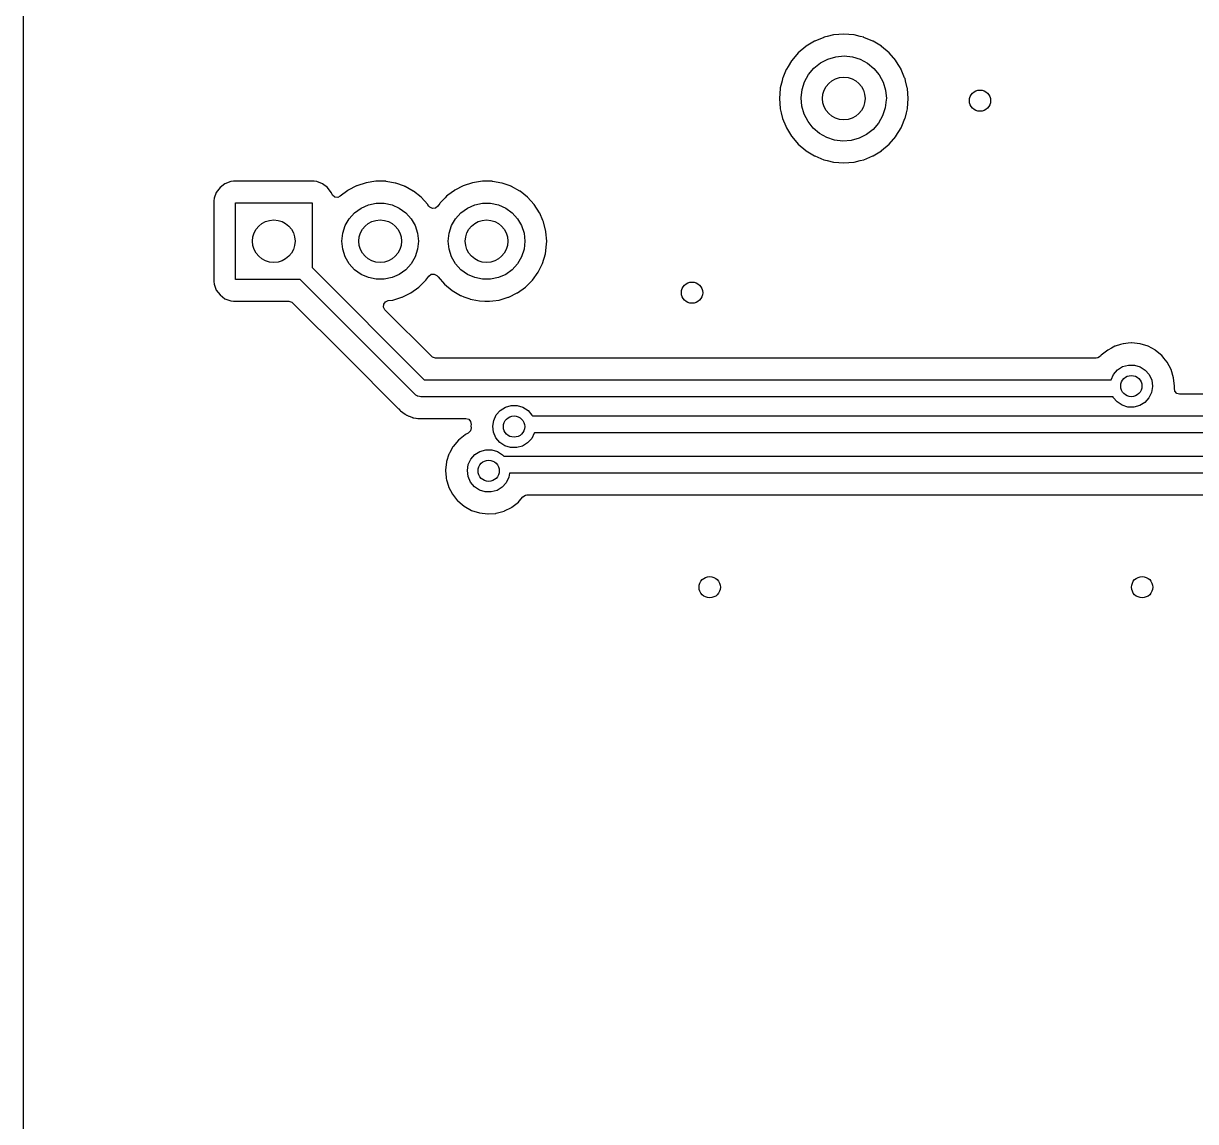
# Model space of a CAD drawing. Extents: x 63 to 234, y -148 to -41.
# Drawn here: x 62.62 to 90.15, y -121.77 to -95.98 of the extents above; entities that cross this region are included whole.
import ezdxf

# ---------------------------------------------------------------- set-up
doc = ezdxf.new("R2010")
doc.units = 0
doc.layers.add('BLACK', color=7, linetype='CONTINUOUS')

msp = doc.modelspace()

# ---------------------------------------------------------------- linework, layer by layer
at = {"layer": 'BLACK', "linetype": 'CONTINUOUS'}
for p, q in [((62.6155, -147.447), (62.6155, -40.7665)), ((81.4174, -96.302), (81.2072, -96.3891)), ((81.422, -96.3001), (81.4174, -96.302)), ((81.4174, -96.302), (81.4174, -96.302)), ((81.5022, -96.2808), (81.422, -96.3001)), ((81.6481, -96.2458), (81.5022, -96.2808)), ((81.6529, -96.2447), (81.6481, -96.2458)), ((81.6481, -96.2458), (81.6481, -96.2458)), ((81.8896, -96.226), (81.6529, -96.2447)), ((82.1263, -96.2447), (81.8896, -96.226)), ((82.1311, -96.2458), (82.1263, -96.2447)), ((82.277, -96.2808), (82.1311, -96.2458)), ((82.1311, -96.2458), (82.1311, -96.2458)), ((82.3572, -96.3001), (82.277, -96.2808)), ((82.3618, -96.302), (82.3572, -96.3001)), ((82.572, -96.3891), (82.3618, -96.302)), ((82.3618, -96.302), (82.3618, -96.302)), ((81.0002, -96.515), (80.8196, -96.6692)), ((81.0044, -96.5124), (81.0002, -96.515)), ((81.1984, -96.3935), (81.0044, -96.5124)), ((81.0044, -96.5124), (81.0044, -96.5124)), ((81.2026, -96.391), (81.1984, -96.3935)), ((81.2072, -96.3891), (81.2026, -96.391)), ((81.2072, -96.3891), (81.2072, -96.3891)), ((82.5766, -96.391), (82.572, -96.3891)), ((82.572, -96.3891), (82.572, -96.3891)), ((82.5808, -96.3935), (82.5766, -96.391)), ((82.7748, -96.5124), (82.5808, -96.3935)), ((82.779, -96.515), (82.7748, -96.5124)), ((82.7748, -96.5124), (82.7748, -96.5124)), ((82.9596, -96.6692), (82.779, -96.515)), ((80.6628, -96.854), (80.5811, -96.9874)), ((80.6654, -96.8498), (80.6628, -96.854)), ((80.6628, -96.854), (80.6628, -96.854)), ((80.8196, -96.6692), (80.6654, -96.8498)), ((81.1899, -97.0247), (81.342, -96.9024)), ((81.342, -96.9024), (81.515, -96.812)), ((81.515, -96.812), (81.7022, -96.7569)), ((81.7022, -96.7569), (81.8966, -96.7392)), ((81.8966, -96.7392), (82.0907, -96.7596)), ((82.0907, -96.7596), (82.2771, -96.8173)), ((82.2771, -96.8173), (82.4488, -96.9102)), ((82.4488, -96.9102), (82.5992, -97.0346)), ((83.1138, -96.8498), (82.9596, -96.6692)), ((83.1164, -96.854), (83.1138, -96.8498)), ((83.1981, -96.9874), (83.1164, -96.854)), ((83.1164, -96.854), (83.1164, -96.854)), ((80.5395, -97.0568), (80.4592, -97.2505)), ((80.5414, -97.0522), (80.5395, -97.0568)), ((80.5395, -97.0568), (80.5395, -97.0568)), ((80.5811, -96.9874), (80.5414, -97.0522)), ((80.9705, -97.3453), (81.0645, -97.1742)), ((81.0645, -97.1742), (81.1899, -97.0247)), ((82.5992, -97.0346), (82.7225, -97.1858)), ((82.7225, -97.1858), (82.8141, -97.3581)), ((83.2378, -97.0522), (83.1981, -96.9874)), ((83.2397, -97.0568), (83.2378, -97.0522)), ((83.32, -97.2505), (83.2397, -97.0568)), ((83.2397, -97.0568), (83.2397, -97.0568)), ((80.3984, -97.4886), (80.3951, -97.5025)), ((80.4389, -97.32), (80.3984, -97.4886)), ((80.4505, -97.2716), (80.4389, -97.32)), ((80.4592, -97.2505), (80.4505, -97.2716)), ((80.9115, -97.5313), (80.9705, -97.3453)), ((82.8141, -97.3581), (82.8706, -97.545)), ((83.3287, -97.2716), (83.32, -97.2505)), ((83.3403, -97.32), (83.3287, -97.2716)), ((83.3808, -97.4886), (83.3403, -97.32)), ((83.3841, -97.5025), (83.3808, -97.4886)), ((80.3951, -97.5025), (80.3764, -97.7392)), ((80.3764, -97.7392), (80.3951, -97.9759)), ((80.8897, -97.7252), (80.9115, -97.5313)), ((80.906, -97.9197), (80.8897, -97.7252)), ((82.8706, -97.545), (82.8896, -97.7392)), ((82.8896, -97.7392), (82.8892, -97.7671)), ((83.4028, -97.7392), (83.3841, -97.5025)), ((83.3841, -97.9759), (83.4028, -97.7392)), ((80.3951, -97.9759), (80.3962, -97.9807)), ((80.3962, -97.9807), (80.3962, -97.9807)), ((80.3962, -97.9807), (80.4182, -98.0723)), ((80.9598, -98.1073), (80.906, -97.9197)), ((82.8647, -97.9607), (82.8031, -98.1459)), ((82.8892, -97.7671), (82.8647, -97.9607)), ((83.361, -98.0723), (83.383, -97.9807)), ((83.383, -97.9807), (83.3841, -97.9759)), ((83.383, -97.9807), (83.383, -97.9807)), ((80.4182, -98.0723), (80.4505, -98.2068)), ((80.4505, -98.2068), (80.4524, -98.2114)), ((80.4524, -98.2114), (80.4524, -98.2114)), ((80.4524, -98.2114), (80.527, -98.3915)), ((81.049, -98.2809), (80.9598, -98.1073)), ((81.1703, -98.4339), (81.049, -98.2809)), ((82.8031, -98.1459), (82.7067, -98.3156)), ((83.2522, -98.3915), (83.3268, -98.2114)), ((83.3268, -98.2114), (83.3287, -98.2068)), ((83.3268, -98.2114), (83.3268, -98.2114)), ((83.3287, -98.2068), (83.361, -98.0723)), ((80.527, -98.3915), (80.5414, -98.4262)), ((80.5414, -98.4262), (80.5439, -98.4304)), ((80.5439, -98.4304), (80.6628, -98.6244)), ((81.3189, -98.5603), (81.1703, -98.4339)), ((81.4893, -98.6556), (81.3189, -98.5603)), ((82.4254, -98.5835), (82.2512, -98.6715)), ((82.5792, -98.4634), (82.4254, -98.5835)), ((82.7067, -98.3156), (82.5792, -98.4634)), ((83.1164, -98.6244), (83.2353, -98.4304)), ((83.2353, -98.4304), (83.2378, -98.4262)), ((83.2378, -98.4262), (83.2522, -98.3915)), ((80.6628, -98.6244), (80.6628, -98.6244)), ((80.6628, -98.6244), (80.6654, -98.6286)), ((80.6654, -98.6286), (80.8196, -98.8092)), ((80.8196, -98.8092), (81.0002, -98.9634)), ((81.6749, -98.7159), (81.4893, -98.6556)), ((81.8687, -98.739), (81.6749, -98.7159)), ((82.0632, -98.724), (81.8687, -98.739)), ((82.2512, -98.6715), (82.0632, -98.724)), ((82.779, -98.9634), (82.9596, -98.8092)), ((82.9596, -98.8092), (83.1138, -98.6286)), ((83.1138, -98.6286), (83.1164, -98.6244)), ((83.1164, -98.6244), (83.1164, -98.6244)), ((81.0002, -98.9634), (81.0044, -98.966)), ((81.0044, -98.966), (81.0044, -98.966)), ((81.0044, -98.966), (81.1984, -99.0849)), ((81.1984, -99.0849), (81.2026, -99.0874)), ((81.2026, -99.0874), (81.2072, -99.0893)), ((81.2072, -99.0893), (81.2072, -99.0893)), ((81.2072, -99.0893), (81.4174, -99.1764)), ((82.3618, -99.1764), (82.572, -99.0893)), ((82.572, -99.0893), (82.5766, -99.0874)), ((82.572, -99.0893), (82.572, -99.0893)), ((82.5766, -99.0874), (82.5808, -99.0849)), ((82.5808, -99.0849), (82.7748, -98.966)), ((82.7748, -98.966), (82.779, -98.9634)), ((82.7748, -98.966), (82.7748, -98.966)), ((81.4174, -99.1764), (81.422, -99.1783)), ((81.422, -99.1783), (81.5022, -99.1976)), ((81.5022, -99.1976), (81.6481, -99.2326)), ((81.6481, -99.2326), (81.6481, -99.2326)), ((81.6481, -99.2326), (81.6529, -99.2337)), ((81.6529, -99.2337), (81.8896, -99.2524)), ((81.8896, -99.2524), (82.1263, -99.2337)), ((82.1263, -99.2337), (82.1311, -99.2326)), ((82.1311, -99.2326), (82.277, -99.1976)), ((82.1311, -99.2326), (82.1311, -99.2326)), ((82.277, -99.1976), (82.3572, -99.1783)), ((82.3572, -99.1783), (82.3618, -99.1764)), ((67.4867, -99.6903), (67.3503, -99.7414)), ((67.5489, -99.6835), (67.4867, -99.6903)), ((69.4451, -99.6835), (67.5489, -99.6835)), ((69.5073, -99.6903), (69.4451, -99.6835)), ((69.6437, -99.7414), (69.5073, -99.6903)), ((70.8984, -99.6821), (70.6695, -99.7171)), ((70.9036, -99.6822), (70.8984, -99.6821)), ((71.0526, -99.684), (70.9036, -99.6822)), ((70.9036, -99.6822), (70.9036, -99.6822)), ((71.13, -99.6849), (71.0526, -99.684)), ((71.1351, -99.6859), (71.13, -99.6849)), ((71.3529, -99.7247), (71.1351, -99.6859)), ((71.1351, -99.6859), (71.1351, -99.6859)), ((73.3984, -99.6821), (73.1695, -99.7171)), ((73.4036, -99.6822), (73.3984, -99.6821)), ((73.5526, -99.684), (73.4036, -99.6822)), ((73.4036, -99.6822), (73.4036, -99.6822)), ((73.63, -99.6849), (73.5526, -99.684)), ((73.6351, -99.6859), (73.63, -99.6849)), ((73.8529, -99.7247), (73.6351, -99.6859)), ((73.6351, -99.6859), (73.6351, -99.6859)), ((67.1464, -99.9453), (67.0953, -100.082)), ((67.2337, -99.8287), (67.1464, -99.9453)), ((67.3503, -99.7414), (67.2337, -99.8287)), ((69.7603, -99.8287), (69.6437, -99.7414)), ((69.8476, -99.9453), (69.7603, -99.8287)), ((69.8508, -99.9537), (69.8476, -99.9453)), ((69.8613, -99.9819), (69.8508, -99.9537)), ((69.8508, -99.9537), (69.8508, -99.9537)), ((70.2397, -99.8992), (70.0587, -100.035)), ((70.2439, -99.8961), (70.2397, -99.8992)), ((70.2397, -99.8992), (70.2397, -99.8992)), ((70.2485, -99.8937), (70.2439, -99.8961)), ((70.4447, -99.7915), (70.2485, -99.8937)), ((70.4493, -99.7891), (70.4447, -99.7915)), ((70.4447, -99.7915), (70.4447, -99.7915)), ((70.6695, -99.7171), (70.4493, -99.7891)), ((71.358, -99.7256), (71.3529, -99.7247)), ((71.3529, -99.7247), (71.3529, -99.7247)), ((71.3629, -99.7273), (71.358, -99.7256)), ((71.5715, -99.8011), (71.3629, -99.7273)), ((71.3629, -99.7273), (71.3629, -99.7273)), ((71.5715, -99.8012), (71.5715, -99.8011)), ((71.5764, -99.8029), (71.5715, -99.8012)), ((71.5809, -99.8054), (71.5764, -99.8029)), ((71.7746, -99.9123), (71.5809, -99.8054)), ((71.5809, -99.8054), (71.5809, -99.8054)), ((71.7791, -99.9148), (71.7746, -99.9123)), ((71.7746, -99.9123), (71.7746, -99.9123)), ((71.7832, -99.918), (71.7791, -99.9148)), ((71.9568, -100.055), (71.7832, -99.918)), ((71.7832, -99.918), (71.7832, -99.918)), ((72.7397, -99.8992), (72.5901, -100.011)), ((72.7439, -99.8961), (72.7397, -99.8992)), ((72.7397, -99.8992), (72.7397, -99.8992)), ((72.7485, -99.8937), (72.7439, -99.8961)), ((72.9447, -99.7915), (72.7485, -99.8937)), ((72.9493, -99.7891), (72.9447, -99.7915)), ((72.9447, -99.7915), (72.9447, -99.7915)), ((73.1695, -99.7171), (72.9493, -99.7891)), ((73.858, -99.7256), (73.8529, -99.7247)), ((73.8529, -99.7247), (73.8529, -99.7247)), ((73.8629, -99.7273), (73.858, -99.7256)), ((74.0715, -99.8011), (73.8629, -99.7273)), ((73.8629, -99.7273), (73.8629, -99.7273)), ((74.0715, -99.8012), (74.0715, -99.8011)), ((74.0764, -99.8029), (74.0715, -99.8012)), ((74.0809, -99.8054), (74.0764, -99.8029)), ((74.2746, -99.9123), (74.0809, -99.8054)), ((74.0809, -99.8054), (74.0809, -99.8054)), ((74.2791, -99.9148), (74.2746, -99.9123)), ((74.2746, -99.9123), (74.2746, -99.9123)), ((74.2832, -99.918), (74.2791, -99.9148)), ((74.4568, -100.055), (74.2832, -99.918)), ((74.2832, -99.918), (74.2832, -99.918)), ((67.0953, -100.082), (67.0885, -100.144)), ((67.0885, -100.144), (67.0885, -102.04)), ((67.597, -101.992), (67.597, -100.192)), ((67.597, -100.192), (69.397, -100.192)), ((69.397, -100.192), (69.397, -101.709)), ((69.8741, -100.007), (69.8613, -99.9819)), ((69.9283, -100.053), (69.8741, -100.007)), ((69.9987, -100.062), (69.9283, -100.053)), ((70.058, -100.034), (69.9987, -100.062)), ((70.0587, -100.035), (70.058, -100.034)), ((70.547, -100.313), (70.7189, -100.236)), ((70.7189, -100.236), (70.9029, -100.197)), ((70.9029, -100.197), (71.0911, -100.197)), ((71.0911, -100.197), (71.2751, -100.236)), ((71.2751, -100.236), (71.447, -100.313)), ((71.9609, -100.058), (71.9568, -100.055)), ((71.9568, -100.055), (71.9568, -100.055)), ((72.1168, -100.23), (71.9609, -100.058)), ((72.1196, -100.234), (72.1168, -100.23)), ((72.142, -100.269), (72.1196, -100.234)), ((72.1196, -100.234), (72.1196, -100.234)), ((72.3986, -100.203), (72.3518, -100.271)), ((72.41, -100.191), (72.3986, -100.203)), ((72.5212, -100.074), (72.41, -100.191)), ((72.5587, -100.035), (72.5212, -100.074)), ((72.5901, -100.011), (72.5587, -100.035)), ((73.047, -100.313), (73.2189, -100.236)), ((73.2189, -100.236), (73.4029, -100.197)), ((73.4029, -100.197), (73.5911, -100.197)), ((73.5911, -100.197), (73.7751, -100.236)), ((73.7751, -100.236), (73.947, -100.313)), ((74.4609, -100.058), (74.4568, -100.055)), ((74.4568, -100.055), (74.4568, -100.055)), ((74.6168, -100.23), (74.4609, -100.058)), ((74.7426, -100.424), (74.6168, -100.23)), ((70.2689, -100.563), (70.3948, -100.423)), ((70.3948, -100.423), (70.547, -100.313)), ((71.447, -100.313), (71.5992, -100.423)), ((71.5992, -100.423), (71.7251, -100.563)), ((72.1627, -100.293), (72.142, -100.269)), ((72.2264, -100.324), (72.1627, -100.293)), ((72.2969, -100.316), (72.2264, -100.324)), ((72.3518, -100.271), (72.2969, -100.316)), ((72.7689, -100.563), (72.8948, -100.423)), ((72.8948, -100.423), (73.047, -100.313)), ((73.947, -100.313), (74.0992, -100.423)), ((74.0992, -100.423), (74.2251, -100.563)), ((74.7446, -100.429), (74.7426, -100.424)), ((74.8208, -100.604), (74.7446, -100.429)), ((74.7446, -100.429), (74.7446, -100.429)), ((70.1167, -100.905), (70.1748, -100.726)), ((70.1748, -100.726), (70.2689, -100.563)), ((71.7251, -100.563), (71.8192, -100.726)), ((71.8192, -100.726), (71.8773, -100.905)), ((72.6167, -100.905), (72.6748, -100.726)), ((72.6748, -100.726), (72.7689, -100.563)), ((74.2251, -100.563), (74.3192, -100.726)), ((74.3192, -100.726), (74.3773, -100.905)), ((74.8349, -100.637), (74.8208, -100.604)), ((74.8913, -100.861), (74.8349, -100.637)), ((70.097, -101.092), (70.1167, -100.905)), ((71.8773, -100.905), (71.897, -101.092)), ((72.597, -101.092), (72.6167, -100.905)), ((74.3773, -100.905), (74.397, -101.092)), ((74.8918, -100.866), (74.8913, -100.861)), ((74.8921, -100.87), (74.8918, -100.866)), ((74.8918, -100.866), (74.8918, -100.866)), ((74.9103, -101.092), (74.8921, -100.87)), ((70.1167, -101.279), (70.097, -101.092)), ((70.1748, -101.458), (70.1167, -101.279)), ((71.8773, -101.279), (71.8192, -101.458)), ((71.897, -101.092), (71.8773, -101.279)), ((72.6167, -101.279), (72.597, -101.092)), ((72.6748, -101.458), (72.6167, -101.279)), ((74.3773, -101.279), (74.3192, -101.458)), ((74.397, -101.092), (74.3773, -101.279)), ((74.8784, -101.391), (74.9086, -101.161)), ((74.9086, -101.161), (74.9103, -101.092)), ((70.2689, -101.621), (70.1748, -101.458)), ((71.8192, -101.458), (71.7251, -101.621)), ((72.7689, -101.621), (72.6748, -101.458)), ((74.3192, -101.458), (74.2251, -101.621)), ((74.726, -101.784), (74.8088, -101.617)), ((74.8088, -101.617), (74.8111, -101.612)), ((74.8088, -101.617), (74.8088, -101.617)), ((74.8111, -101.612), (74.8784, -101.391)), ((69.397, -101.709), (72.0342, -104.346)), ((70.3948, -101.761), (70.2689, -101.621)), ((70.547, -101.871), (70.3948, -101.761)), ((70.7189, -101.948), (70.547, -101.871)), ((71.447, -101.871), (71.2751, -101.948)), ((71.5992, -101.761), (71.447, -101.871)), ((71.7251, -101.621), (71.5992, -101.761)), ((72.1424, -101.912), (72.1984, -101.868)), ((72.1984, -101.868), (72.2691, -101.862)), ((72.2691, -101.862), (72.332, -101.895)), ((72.332, -101.895), (72.3521, -101.92)), ((72.8948, -101.761), (72.7689, -101.621)), ((73.047, -101.871), (72.8948, -101.761)), ((73.2189, -101.948), (73.047, -101.871)), ((73.947, -101.871), (73.7751, -101.948)), ((74.0992, -101.761), (73.947, -101.871)), ((74.2251, -101.621), (74.0992, -101.761)), ((74.5733, -102.008), (74.7085, -101.82)), ((74.7085, -101.82), (74.726, -101.784)), ((67.0885, -102.04), (67.0953, -102.102)), ((67.0953, -102.102), (67.1464, -102.239)), ((69.1142, -101.992), (67.597, -101.992)), ((71.81, -104.688), (69.1142, -101.992)), ((70.9029, -101.987), (70.7189, -101.948)), ((71.0911, -101.987), (70.9029, -101.987)), ((71.2751, -101.948), (71.0911, -101.987)), ((71.9092, -102.171), (72.0733, -102.008)), ((72.0733, -102.008), (72.1424, -101.912)), ((72.3521, -101.92), (72.3538, -101.922)), ((72.3538, -101.922), (72.3538, -101.922)), ((72.3538, -101.922), (72.3565, -101.927)), ((72.3565, -101.927), (72.5081, -102.102)), ((72.5081, -102.102), (72.6863, -102.25)), ((73.4029, -101.987), (73.2189, -101.948)), ((73.5911, -101.987), (73.4029, -101.987)), ((73.7751, -101.948), (73.5911, -101.987)), ((74.4092, -102.171), (74.5733, -102.008)), ((67.1464, -102.239), (67.2337, -102.355)), ((67.2337, -102.355), (67.3503, -102.443)), ((67.3503, -102.443), (67.4867, -102.494)), ((71.2958, -102.473), (71.5077, -102.409)), ((71.5077, -102.409), (71.5127, -102.408)), ((71.5127, -102.408), (71.5173, -102.406)), ((71.5173, -102.406), (71.716, -102.308)), ((71.716, -102.308), (71.7161, -102.308)), ((71.7161, -102.308), (71.7207, -102.306)), ((71.7207, -102.306), (71.9092, -102.171)), ((72.6863, -102.25), (72.8863, -102.367)), ((72.8863, -102.367), (72.8911, -102.368)), ((72.8911, -102.368), (72.8911, -102.368)), ((72.8911, -102.368), (72.9657, -102.397)), ((72.9657, -102.397), (73.1027, -102.449)), ((73.7958, -102.473), (74.0077, -102.409)), ((74.0077, -102.409), (74.0127, -102.408)), ((74.0127, -102.408), (74.0173, -102.406)), ((74.0173, -102.406), (74.216, -102.308)), ((74.216, -102.308), (74.2161, -102.308)), ((74.2161, -102.308), (74.2207, -102.306)), ((74.2207, -102.306), (74.4092, -102.171)), ((67.4867, -102.494), (67.5489, -102.501)), ((67.5489, -102.501), (68.8513, -102.501)), ((68.8513, -102.501), (68.9195, -102.521)), ((68.9195, -102.521), (68.9404, -102.537)), ((68.9404, -102.537), (70.1893, -103.786)), ((71.0753, -102.64), (71.0804, -102.569)), ((71.1094, -102.702), (71.0753, -102.64)), ((71.0804, -102.569), (71.123, -102.512)), ((72.208, -103.801), (71.1094, -102.702)), ((71.123, -102.512), (71.1825, -102.488)), ((71.1825, -102.488), (71.2908, -102.474)), ((71.2908, -102.474), (71.2958, -102.473)), ((71.2958, -102.473), (71.2958, -102.473)), ((73.1027, -102.449), (73.1078, -102.45)), ((73.1078, -102.45), (73.1078, -102.45)), ((73.1078, -102.45), (73.1571, -102.46)), ((73.1571, -102.46), (73.3297, -102.495)), ((73.3297, -102.495), (73.4591, -102.5)), ((73.4591, -102.5), (73.5559, -102.504)), ((73.5559, -102.504), (73.556, -102.504)), ((73.556, -102.504), (73.5611, -102.504)), ((73.5611, -102.504), (73.5662, -102.503)), ((73.5662, -102.503), (73.6402, -102.494)), ((73.5662, -102.503), (73.5662, -102.503)), ((73.6402, -102.494), (73.7908, -102.474)), ((73.7908, -102.474), (73.7958, -102.473)), ((73.7958, -102.473), (73.7958, -102.473)), ((88.3905, -103.519), (88.2664, -103.556)), ((88.4502, -103.502), (88.3905, -103.519)), ((88.4561, -103.5), (88.4502, -103.502)), ((88.4502, -103.502), (88.4502, -103.502)), ((88.4622, -103.5), (88.4561, -103.5)), ((88.4623, -103.5), (88.4622, -103.5)), ((88.5706, -103.49), (88.4623, -103.5)), ((88.6531, -103.482), (88.5706, -103.49)), ((88.6592, -103.483), (88.6531, -103.482)), ((88.8436, -103.502), (88.6592, -103.483)), ((88.6592, -103.483), (88.6592, -103.483)), ((88.8498, -103.503), (88.8436, -103.502)), ((88.8436, -103.502), (88.8436, -103.502)), ((89.0387, -103.561), (88.8498, -103.503)), ((70.1893, -103.786), (71.43, -105.027)), ((72.2289, -103.818), (72.208, -103.801)), ((72.2971, -103.838), (72.2289, -103.818)), ((87.9191, -103.793), (87.86, -103.832)), ((87.933, -103.776), (87.9191, -103.793)), ((87.937, -103.772), (87.933, -103.776)), ((87.933, -103.776), (87.933, -103.776)), ((88.0911, -103.648), (87.937, -103.772)), ((88.1811, -103.601), (88.0911, -103.648)), ((88.2609, -103.559), (88.1811, -103.601)), ((88.2664, -103.556), (88.2609, -103.559)), ((88.2609, -103.559), (88.2609, -103.559)), ((89.2127, -103.655), (89.0387, -103.561)), ((89.2174, -103.659), (89.2127, -103.655)), ((89.3587, -103.776), (89.2174, -103.659)), ((89.2174, -103.659), (89.2174, -103.659)), ((89.3651, -103.782), (89.3587, -103.776)), ((89.369, -103.786), (89.3651, -103.782)), ((89.4095, -103.836), (89.369, -103.786)), ((89.369, -103.786), (89.369, -103.786)), ((87.8226, -103.838), (72.2971, -103.838)), ((87.86, -103.832), (87.8226, -103.838)), ((88.3219, -104.115), (88.4418, -104.039)), ((88.4418, -104.039), (88.5781, -104)), ((88.5781, -104), (88.7199, -104.001)), ((88.7199, -104.001), (88.8557, -104.042)), ((88.8557, -104.042), (88.9747, -104.119)), ((89.4901, -103.935), (89.4095, -103.836)), ((89.5829, -104.109), (89.4901, -103.935)), ((72.0342, -104.346), (88.1693, -104.346)), ((88.1693, -104.346), (88.2281, -104.221)), ((88.2281, -104.221), (88.3219, -104.115)), ((88.9747, -104.119), (89.0672, -104.226)), ((89.0672, -104.226), (89.1259, -104.355)), ((89.1259, -104.355), (89.146, -104.496)), ((89.6401, -104.299), (89.5829, -104.109)), ((89.6594, -104.496), (89.6401, -104.299)), ((89.1223, -104.648), (89.0605, -104.775)), ((89.1459, -104.508), (89.1223, -104.648)), ((89.146, -104.496), (89.1459, -104.508)), ((89.6563, -104.545), (89.6585, -104.527)), ((89.6667, -104.613), (89.6563, -104.545)), ((89.6585, -104.527), (89.659, -104.524)), ((89.659, -104.524), (89.6594, -104.496)), ((89.7132, -104.667), (89.6667, -104.613)), ((71.8383, -104.706), (71.81, -104.688)), ((71.8644, -104.726), (71.8383, -104.706)), ((71.8756, -104.729), (71.8644, -104.726)), ((71.8853, -104.735), (71.8756, -104.729)), ((71.9185, -104.739), (71.8853, -104.735)), ((71.9511, -104.746), (71.9185, -104.739)), ((88.2156, -104.746), (71.9511, -104.746)), ((88.2215, -104.76), (88.2156, -104.746)), ((88.3127, -104.868), (88.2215, -104.76)), ((88.4307, -104.947), (88.3127, -104.868)), ((88.9654, -104.88), (88.8446, -104.954)), ((89.0605, -104.775), (88.9654, -104.88)), ((89.7813, -104.687), (89.7132, -104.667)), ((115.836, -104.687), (89.7813, -104.687)), ((71.43, -105.027), (71.4358, -105.033)), ((71.4358, -105.033), (71.4597, -105.061)), ((71.4597, -105.061), (71.4738, -105.077)), ((71.4738, -105.077), (71.5261, -105.114)), ((71.5261, -105.114), (71.5314, -105.117)), ((71.5314, -105.117), (71.5817, -105.157)), ((71.5817, -105.157), (71.5886, -105.16)), ((71.5886, -105.16), (71.5909, -105.161)), ((71.5909, -105.161), (71.6056, -105.17)), ((71.6056, -105.17), (71.6079, -105.171)), ((71.6079, -105.171), (71.6141, -105.175)), ((71.6141, -105.175), (71.6212, -105.178)), ((71.6212, -105.178), (71.6212, -105.178)), ((71.6212, -105.178), (71.6737, -105.199)), ((71.6737, -105.199), (71.6797, -105.201)), ((73.6644, -105.3), (73.7247, -105.171)), ((73.7247, -105.171), (73.8185, -105.065)), ((73.8185, -105.065), (73.9384, -104.989)), ((73.9384, -104.989), (74.0747, -104.951)), ((74.0747, -104.951), (74.2165, -104.951)), ((74.2165, -104.951), (74.3523, -104.992)), ((74.3523, -104.992), (74.4713, -105.069)), ((74.4713, -105.069), (74.5638, -105.177)), ((74.5638, -105.177), (74.5723, -105.195)), ((74.5723, -105.195), (116.099, -105.195)), ((88.5661, -104.989), (88.4307, -104.947)), ((88.7078, -104.992), (88.5661, -104.989)), ((88.8446, -104.954), (88.7078, -104.992)), ((71.6797, -105.201), (71.738, -105.227)), ((71.738, -105.227), (71.7454, -105.229)), ((71.7454, -105.229), (71.748, -105.23)), ((71.748, -105.23), (71.7642, -105.234)), ((71.7642, -105.234), (71.7668, -105.235)), ((71.7668, -105.235), (71.7739, -105.238)), ((71.7739, -105.238), (71.7814, -105.239)), ((71.7814, -105.239), (71.8373, -105.246)), ((71.8373, -105.246), (71.8438, -105.247)), ((71.8438, -105.247), (71.8822, -105.254)), ((71.8822, -105.254), (71.9066, -105.259)), ((71.9066, -105.259), (71.9142, -105.258)), ((71.9142, -105.258), (71.9688, -105.255)), ((71.9142, -105.258), (71.9142, -105.258)), ((71.9688, -105.255), (71.976, -105.255)), ((71.976, -105.255), (73.0082, -105.255)), ((73.0082, -105.255), (73.0764, -105.275)), ((73.0764, -105.275), (73.1228, -105.329)), ((73.1228, -105.329), (73.1334, -105.395)), ((73.13, -105.426), (73.1293, -105.432)), ((73.1293, -105.432), (73.1298, -105.438)), ((73.1298, -105.438), (73.1331, -105.477)), ((73.1334, -105.395), (73.13, -105.426)), ((73.6426, -105.44), (73.6644, -105.3)), ((73.661, -105.58), (73.6426, -105.44)), ((72.9909, -105.638), (72.8368, -105.762)), ((73.0206, -105.623), (72.9909, -105.638)), ((73.0659, -105.599), (73.0206, -105.623)), ((73.1189, -105.547), (73.0659, -105.599)), ((73.1331, -105.477), (73.1189, -105.547)), ((73.7181, -105.71), (73.661, -105.58)), ((73.8093, -105.819), (73.7181, -105.71)), ((74.5571, -105.725), (74.462, -105.831)), ((74.6189, -105.598), (74.5571, -105.725)), ((74.6194, -105.595), (74.6189, -105.598)), ((116.182, -105.595), (74.6194, -105.595)), ((72.7067, -105.919), (72.6323, -106.055)), ((72.7097, -105.914), (72.7067, -105.919)), ((72.7067, -105.919), (72.7067, -105.919)), ((72.8368, -105.762), (72.7097, -105.914)), ((73.3417, -106.03), (73.478, -105.991)), ((73.478, -105.991), (73.6197, -105.992)), ((73.6197, -105.992), (73.7556, -106.033)), ((73.9273, -105.897), (73.8093, -105.819)), ((74.0627, -105.939), (73.9273, -105.897)), ((74.2044, -105.942), (74.0627, -105.939)), ((74.3412, -105.905), (74.2044, -105.942)), ((74.462, -105.831), (74.3412, -105.905)), ((72.5546, -106.276), (72.5325, -106.472)), ((72.5565, -106.27), (72.5546, -106.276)), ((72.6125, -106.093), (72.5565, -106.27)), ((72.6144, -106.087), (72.6125, -106.093)), ((72.6125, -106.093), (72.6125, -106.093)), ((72.6323, -106.055), (72.6144, -106.087)), ((73.0677, -106.34), (73.1279, -106.212)), ((73.1279, -106.212), (73.2218, -106.106)), ((73.2218, -106.106), (73.3417, -106.03)), ((73.7556, -106.033), (73.8745, -106.11)), ((73.8745, -106.11), (73.9053, -106.145)), ((73.9053, -106.145), (128.552, -106.145)), ((72.5325, -106.472), (72.5331, -106.478)), ((72.5331, -106.478), (72.547, -106.644)), ((73.0459, -106.48), (73.0677, -106.34)), ((73.0642, -106.621), (73.0459, -106.48)), ((74.0378, -106.545), (74.0222, -106.638)), ((128.469, -106.545), (74.0378, -106.545)), ((72.547, -106.644), (72.5491, -106.669)), ((72.5491, -106.669), (72.5568, -106.696)), ((72.5568, -106.696), (72.5994, -106.845)), ((72.5994, -106.845), (72.6036, -106.859)), ((73.1213, -106.751), (73.0642, -106.621)), ((73.2126, -106.859), (73.1213, -106.751)), ((73.9603, -106.766), (73.8652, -106.871)), ((74.0222, -106.638), (73.9603, -106.766)), ((72.6036, -106.859), (72.694, -107.035)), ((72.694, -107.035), (72.8169, -107.19)), ((73.3306, -106.938), (73.2126, -106.859)), ((73.4659, -106.98), (73.3306, -106.938)), ((73.6076, -106.983), (73.4659, -106.98)), ((73.7444, -106.945), (73.6076, -106.983)), ((73.8652, -106.871), (73.7444, -106.945)), ((74.264, -107.198), (74.3506, -107.098)), ((74.3506, -107.098), (74.4102, -107.059)), ((74.4102, -107.059), (74.446, -107.054)), ((74.446, -107.054), (127.735, -107.054)), ((72.8169, -107.19), (72.8216, -107.194)), ((72.8216, -107.194), (72.8216, -107.194)), ((72.8216, -107.194), (72.9239, -107.281)), ((72.9239, -107.281), (72.9675, -107.319)), ((72.9675, -107.319), (73.1401, -107.415)), ((73.9178, -107.428), (74.0833, -107.345)), ((74.0833, -107.345), (74.0888, -107.342)), ((74.0833, -107.345), (74.0833, -107.345)), ((74.0888, -107.342), (74.2447, -107.22)), ((74.2447, -107.22), (74.264, -107.198)), ((73.1401, -107.415), (73.3282, -107.476)), ((73.3282, -107.476), (73.5246, -107.5)), ((73.5246, -107.5), (73.5307, -107.499)), ((73.5307, -107.499), (73.7157, -107.485)), ((73.5307, -107.499), (73.5307, -107.499)), ((73.7157, -107.485), (73.7218, -107.484)), ((73.7157, -107.485), (73.7157, -107.485)), ((73.7218, -107.484), (73.9123, -107.431)), ((73.9123, -107.431), (73.9178, -107.428)), ((73.9178, -107.428), (73.9178, -107.428))]:
    msp.add_line(p, q, dxfattribs=at)
at = {"layer": 'BLACK'}
for centre, radius in [((81.8896, -97.7392), 0.5), ((85.09, -97.79), 0.25), ((68.497, -101.092), 0.5), ((70.997, -101.092), 0.5), ((73.497, -101.092), 0.5), ((78.3243, -102.301), 0.25), ((88.646, -104.496), 0.25), ((74.1426, -105.446), 0.25), ((73.5458, -106.486), 0.25), ((78.74, -109.22), 0.25), ((88.9, -109.22), 0.25)]:
    msp.add_circle(centre, radius, dxfattribs=at)

doc.saveas('drawing.dxf')
